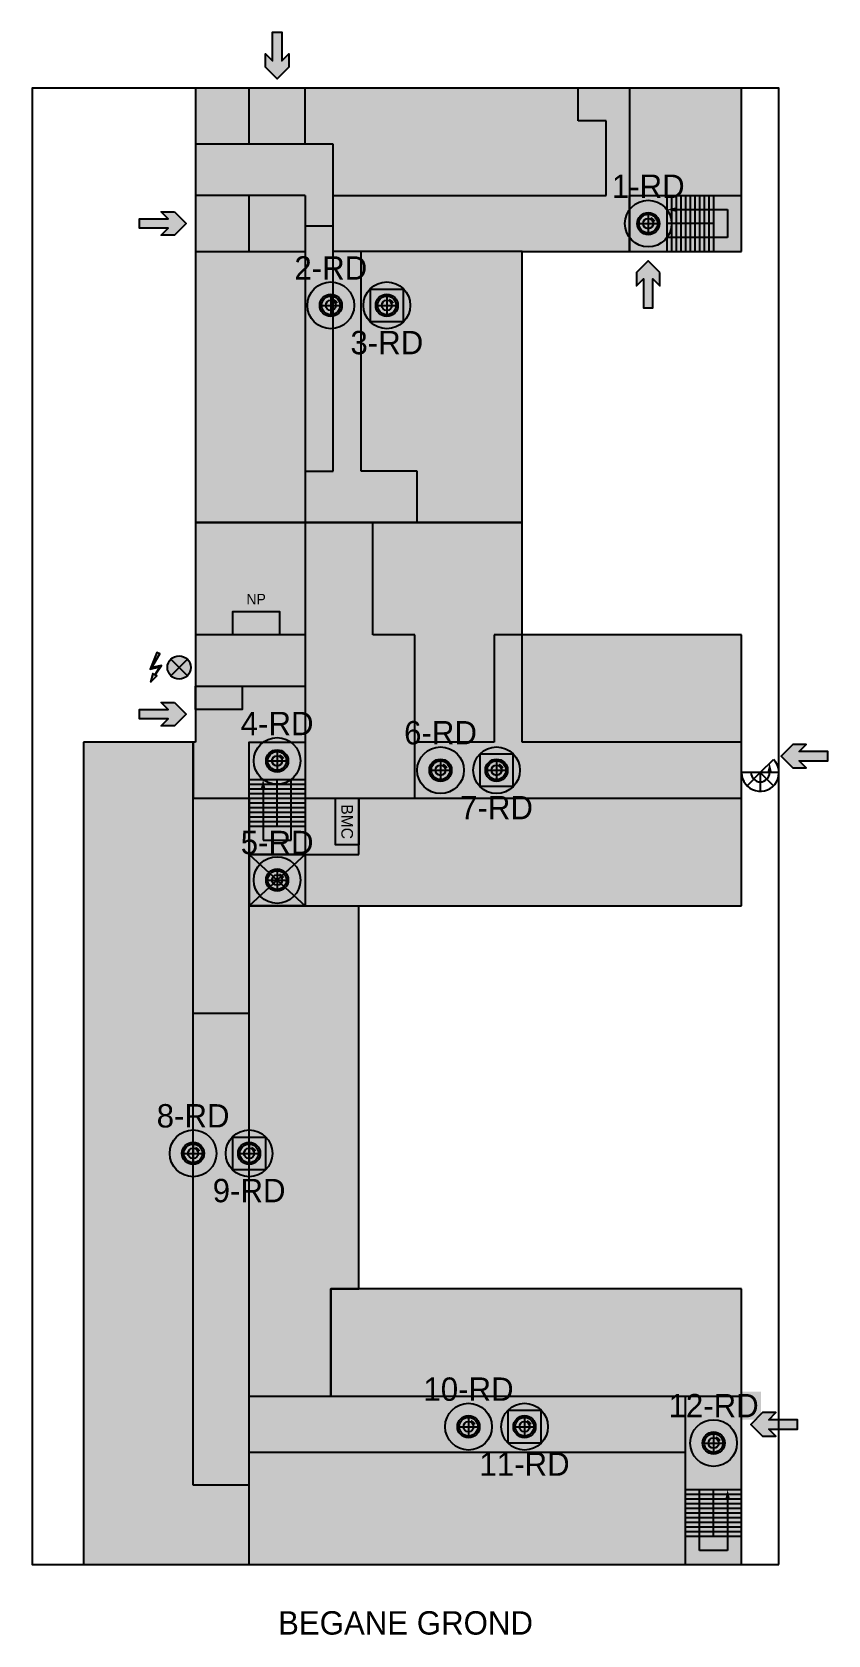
# Model space of a CAD drawing. Header units: millimetres. Extents: x 423 to 593, y 30 to 373.
import ezdxf
from ezdxf.enums import TextEntityAlignment as Align

# ---------------------------------------------------------------- set-up
doc = ezdxf.new("R2018")
doc.units = ezdxf.units.MM
for name, color, linetype in [('25', 7, 'Continuous'), ('35', 2, 'Continuous'), ('50', 3, 'Continuous'), ('ELEKTR', 7, 'Continuous'), ('FREESGAT', 7, 'Continuous'), ('GAT', 2, 'Continuous'), ('GATM', 2, 'Continuous'), ('Kleurhulp', 4, 'Continuous'), ('Lenskleur', 7, 'Continuous'), ('LIJST', 1, 'Continuous'), ('Ral 1108', 160, 'Continuous'), ('Ral 3020', 22, 'Continuous'), ('Ral 5103', 152, 'Continuous'), ('Ral 5112', 192, 'Continuous'), ('Ral 5113', 202, 'Continuous'), ('Ral 6027', 74, 'Continuous'), ('REF', 40, 'Continuous'), ('TEKST', 7, 'Continuous')]:
    doc.layers.add(name, color=color, linetype=linetype)
doc.styles.add('Arial cursief', font='ariali.ttf')
doc.styles.add('UV55', font='')
doc.styles.get('UV55').set_extended_font_data('Univers 55')

# ---------------------------------------------------------------- blocks, each defined once
blk = doc.blocks.new('BRANDWEERPANEEL')
at = {"layer": '25'}
h = blk.add_hatch(color=68, dxfattribs=at)
h.dxf.hatch_style = 1
h.paths.add_polyline_path([(5, 2.5), (-5, 2.5), (-5, -2.5), (5, -2.5)])
blk.add_solid([(-5, -2.5), (5, -2.5), (5, 2.5)], dxfattribs=at)
at = {"layer": '35'}
blk.add_lwpolyline([(5, 2.5), (5, -2.5), (-5, -2.5), (-5, 2.5)], close=True, dxfattribs=at)
at = {"layer": 'Kleurhulp'}
blk.add_lwpolyline([(-5, -2.5), (-5, 2.5), (5, 2.5), (5, -2.5)], close=True, dxfattribs=at)
blk = doc.blocks.new('FLITSLICHT')
at = {"layer": '25'}
h = blk.add_hatch(color=256, dxfattribs=at)
h.dxf.hatch_style = 1
h.paths.add_polyline_path([(-4.12, 2.88), (-4.75, 3.17), (-6.21, -0.34), (-4.13, 0.16), (-5.21, -1.56), (-5.6, -1.32), (-6.12, -3.12), (-4.78, -1.81), (-5.15, -1.59), (-3.78, 0.42), (-5.84, 0.02)])
h = blk.add_hatch(color=68, dxfattribs=at)
h.dxf.hatch_style = 1
h.paths.add_polyline_path([(2.5, 0, 1), (-2.5, 0, 1)])
blk.add_lwpolyline([(-6.12, -3.12), (-4.78, -1.81), (-5.15, -1.59), (-3.78, 0.42), (-5.84, 0.02), (-4.12, 2.88), (-4.75, 3.17), (-6.21, -0.34), (-4.13, 0.16), (-5.21, -1.56), (-5.6, -1.32)], close=True, dxfattribs=at)
at = {"layer": '35'}
for p, q in [((-1.77, -1.77), (1.77, 1.77)), ((-1.77, 1.77), (1.77, -1.77))]:
    blk.add_line(p, q, dxfattribs=at)
blk.add_circle((0, 0), 2.5, dxfattribs=at)
at = {"layer": 'Kleurhulp'}
blk.add_circle((0, 0), 2.5, dxfattribs=at)
blk = doc.blocks.new('BRANDMELDCENTRALE')
at = {"layer": '25'}
h = blk.add_hatch(color=68, dxfattribs=at)
h.dxf.hatch_style = 1
h.paths.add_polyline_path([(5, 2.5), (-5, 2.5), (-5, -2.5), (5, -2.5)])
at = {"layer": '35'}
blk.add_lwpolyline([(5, 2.5), (5, -2.5), (-5, -2.5), (-5, 2.5)], close=True, dxfattribs=at)
at = {"layer": 'Kleurhulp'}
blk.add_lwpolyline([(-5, -2.5), (-5, 2.5), (5, 2.5), (5, -2.5)], close=True, dxfattribs=at)
at = {"layer": 'TEKST', "style": 'UV55'}
blk.add_text('BMC', height=2.5, dxfattribs=at).set_placement((0, 0), align=Align.MIDDLE)
blk = doc.blocks.new('FIRE')
at = {"layer": 'Lenskleur'}
h = blk.add_hatch(color=256, dxfattribs=at)
h.dxf.hatch_style = 1
h.set_gradient(color1=(252, 32, 3), color2=(254, 166, 154), rotation=270, centered=1, tint=1, name='SPHERICAL')
h.paths.add_polyline_path([(2.5, 0, 1), (-2.5, 0, 1)])
at = {"layer": 'GAT'}
for p, q in [((-2, 0), (2, 0)), ((0, 2), (0, -2))]:
    blk.add_line(p, q, dxfattribs=at)
blk.add_circle((0, 0), 2, dxfattribs=at)
at = {"layer": 'GATM'}
for p, q in [((-2, 0), (2, 0)), ((0, 2), (0, -2))]:
    blk.add_line(p, q, dxfattribs=at)
blk.add_circle((0, 0), 2, dxfattribs=at)
at = {"layer": 'LIJST', "const_width": 0.475}
blk.add_lwpolyline([(0.48, 1.22, -0.135695), (1.34, 0.47, -1)], format="xyb", dxfattribs=at)
at = {"layer": 'LIJST'}
blk.add_circle((0, 0), 2.38, dxfattribs=at)
at = {"layer": 'REF'}
blk.add_circle((0, 0), 5, dxfattribs=at)
at = {"layer": 'ELEKTR', "flags": 9}
blk.add_attdef('ART_CODE', text='', height=1.5, dxfattribs=at).set_placement((-0.91, 6.06), align=Align.CENTER)
at = {"layer": 'ELEKTR', "color": 178, "true_color": 0x00050a, "style": 'Arial cursief'}
blk.add_attdef('TEK_KOMPNR', text='', height=4, dxfattribs=at).set_placement((23.24, -0.04), align=Align.MIDDLE_CENTER)
blk = doc.blocks.new('MANUAL FIRE')
at = {"layer": '25'}
h = blk.add_hatch(color=256, dxfattribs=at)
h.dxf.hatch_style = 1
h.paths.add_polyline_path([(3.5, 3.5), (-3.5, 3.5), (-3.5, -3.5), (3.5, -3.5)])
h.paths.add_polyline_path([(2.2, 0, -1), (-2.2, 0, -1)], flags=16)
at = {"layer": 'Lenskleur'}
h = blk.add_hatch(color=256, dxfattribs=at)
h.dxf.hatch_style = 1
h.set_gradient(color1=(252, 32, 3), color2=(254, 166, 154), rotation=270, centered=1, tint=1, name='SPHERICAL')
h.paths.add_polyline_path([(2.5, 0, 1), (-2.5, 0, 1)])
at = {"layer": '25'}
blk.add_lwpolyline([(3.5, -3.5), (-3.5, -3.5), (-3.5, 3.5), (3.5, 3.5)], close=True, dxfattribs=at)
at = {"layer": 'GAT'}
for p, q in [((-2, 0), (2, 0)), ((0, 2), (0, -2))]:
    blk.add_line(p, q, dxfattribs=at)
blk.add_circle((0, 0), 2, dxfattribs=at)
at = {"layer": 'GATM'}
for p, q in [((-2, 0), (2, 0)), ((0, 2), (0, -2))]:
    blk.add_line(p, q, dxfattribs=at)
blk.add_circle((0, 0), 2, dxfattribs=at)
at = {"layer": 'LIJST', "const_width": 0.475}
blk.add_lwpolyline([(0.48, 1.22, -0.135695), (1.34, 0.47, -1)], format="xyb", dxfattribs=at)
at = {"layer": 'LIJST'}
blk.add_circle((0, 0), 2.38, dxfattribs=at)
at = {"layer": 'REF'}
blk.add_circle((0, 0), 5, dxfattribs=at)
at = {"layer": 'ELEKTR', "flags": 9}
blk.add_attdef('ART_CODE', text='', height=1.5, dxfattribs=at).set_placement((-0.91, 6.06), align=Align.CENTER)
at = {"layer": 'ELEKTR', "color": 178, "true_color": 0x00050a, "style": 'Arial cursief'}
blk.add_attdef('TEK_KOMPNR', text='', height=4, dxfattribs=at).set_placement((23.24, -0.04), align=Align.MIDDLE_CENTER)
blk = doc.blocks.new('BRANDWEERINGANG')
at = {"layer": '25'}
h = blk.add_hatch(color=256, dxfattribs=at)
h.dxf.hatch_style = 1
h.paths.add_polyline_path([(5, 0), (2.5, 2.5), (-0.33, 2.5), (1.17, 1), (-5, 1), (-5, -1), (1.17, -1), (-0.33, -2.5), (2.5, -2.5)])
at = {"layer": '35'}
blk.add_lwpolyline([(2.5, 2.5), (5, 0), (2.5, -2.5), (-0.33, -2.5), (1.17, -1), (-5, -1), (-5, 1), (1.17, 1), (-0.33, 2.5)], close=True, dxfattribs=at)
blk = doc.blocks.new('NEVENINGANG')
at = {"layer": '25'}
h = blk.add_hatch(color=68, dxfattribs=at)
h.dxf.hatch_style = 1
h.paths.add_polyline_path([(5, 0), (2.5, 2.5), (-0.33, 2.5), (1.17, 1), (-5, 1), (-5, -1), (1.17, -1), (-0.33, -2.5), (2.5, -2.5)])
at = {"layer": '35'}
blk.add_lwpolyline([(2.5, 2.5), (5, 0), (2.5, -2.5), (-0.33, -2.5), (1.17, -1), (-5, -1), (-5, 1), (1.17, 1), (-0.33, 2.5)], close=True, dxfattribs=at)

msp = doc.modelspace()

# ---------------------------------------------------------------- hatches: boundary and pattern name
at = {"layer": 'Ral 1108'}
h = msp.add_hatch(color=256, dxfattribs=at)
h.dxf.hatch_style = 1
h.paths.add_polyline_path([(550.9, 337.98), (550.9, 325.98), (574.9, 325.98), (574.9, 337.98)])
h = msp.add_hatch(color=256, dxfattribs=at)
h.dxf.hatch_style = 1
h.paths.add_polyline_path([(469.4, 220.98), (469.4, 208.98), (469.4, 196.98), (481.4, 196.98), (481.4, 220.98)])
h = msp.add_hatch(color=256, dxfattribs=at)
h.dxf.hatch_style = 1
h.paths.add_polyline_path([(562.9, 80.98), (562.9, 44.98), (574.9, 44.98), (574.9, 80.98)])
at = {"layer": 'Ral 3020'}
h = msp.add_hatch(color=256, dxfattribs=at)
h.dxf.hatch_style = 1
h.paths.add_polyline_path([(469.4, 196.98), (469.4, 185.98), (481.4, 185.98), (481.4, 196.98)])
at = {"layer": 'Ral 5103'}
h = msp.add_hatch(color=256, dxfattribs=at)
h.dxf.hatch_style = 1
h.paths.add_polyline_path([(457.9, 360.98), (457.9, 267.98), (527.9, 267.98), (527.9, 325.98), (550.9, 325.98), (550.9, 337.98), (574.9, 337.98), (574.9, 360.98)])
at = {"layer": 'Ral 5112'}
h = msp.add_hatch(color=256, dxfattribs=at)
h.dxf.hatch_style = 1
h.paths.add_polyline_path([(433.9, 220.98), (433.9, 44.98), (469.4, 44.98), (469.4, 80.98), (486.9, 80.98), (486.9, 103.98), (492.9, 103.98), (492.9, 185.98), (469.4, 185.98), (469.4, 208.98), (457.4, 208.98), (457.4, 220.98)])
at = {"layer": 'Ral 5113'}
h = msp.add_hatch(color=256, dxfattribs=at)
h.dxf.hatch_style = 1
h.paths.add_polyline_path([(457.9, 267.98), (457.9, 232.98), (467.9, 232.98), (467.9, 227.98), (457.9, 227.98), (457.9, 220.98), (457.4, 220.98), (457.4, 208.98), (469.4, 208.98), (469.4, 220.98), (481.4, 220.98), (481.4, 196.98), (481.4, 185.98), (492.9, 185.98), (574.9, 185.98), (574.9, 243.98), (527.9, 243.98), (527.9, 267.98)])
h.paths.add_polyline_path([(475.9, 243.98), (465.9, 243.98), (465.9, 248.98), (475.9, 248.98)], flags=16)
h.paths.add_polyline_path([(492.9, 208.98), (492.9, 198.98), (487.9, 198.98), (487.9, 208.98)], flags=16)
at = {"layer": 'Ral 6027'}
h = msp.add_hatch(color=256, dxfattribs=at)
h.dxf.hatch_style = 1
h.paths.add_polyline_path([(492.9, 103.98), (486.9, 103.98), (486.9, 80.98), (469.4, 80.98), (469.4, 44.98), (562.9, 44.98), (562.9, 80.98), (574.9, 80.98), (574.9, 103.98)])

# ---------------------------------------------------------------- linework, layer by layer
at = {"layer": '25'}
for p, q in [((558.9, 337.98), (558.9, 331.98)), ((559.9, 337.98), (559.9, 331.98)), ((560.9, 337.98), (560.9, 331.98)), ((561.9, 337.98), (561.9, 331.98)), ((562.9, 337.98), (562.9, 331.98)), ((563.9, 337.98), (563.9, 331.98)), ((564.9, 337.98), (564.9, 331.98)), ((565.9, 337.98), (565.9, 331.98)), ((566.9, 337.98), (566.9, 331.98)), ((567.9, 337.98), (567.9, 331.98)), ((568.9, 337.98), (568.9, 331.98)), ((560.9, 334.98), (571.9, 334.98)), ((571.9, 334.98), (571.9, 328.98)), ((558.9, 331.98), (558.9, 325.98)), ((559.9, 331.98), (559.9, 325.98)), ((560.9, 331.98), (560.9, 325.98)), ((561.9, 331.98), (561.9, 325.98)), ((562.9, 331.98), (562.9, 325.98)), ((563.9, 331.98), (563.9, 325.98)), ((564.9, 331.98), (564.9, 325.98)), ((565.9, 331.98), (565.9, 325.98)), ((566.9, 331.98), (566.9, 325.98)), ((567.9, 331.98), (567.9, 325.98)), ((568.9, 331.98), (568.9, 325.98)), ((571.9, 328.98), (558.9, 328.98)), ((578.9, 214.48), (581.72, 217.3)), ((469.4, 212.98), (475.4, 212.98)), ((475.4, 212.98), (481.4, 212.98)), ((478.4, 199.98), (478.4, 212.98)), ((578.9, 214.48), (574.9, 214.48)), ((578.9, 214.48), (576.07, 211.65)), ((582.9, 214.48), (578.9, 214.48)), ((578.9, 214.48), (578.9, 210.48)), ((578.9, 214.48), (581.72, 211.65)), ((469.4, 211.98), (475.4, 211.98)), ((469.4, 210.98), (475.4, 210.98)), ((469.4, 209.98), (475.4, 209.98)), ((472.4, 210.98), (472.4, 199.98)), ((475.4, 211.98), (481.4, 211.98)), ((475.4, 210.98), (481.4, 210.98)), ((475.4, 209.98), (481.4, 209.98)), ((469.4, 208.98), (475.4, 208.98)), ((469.4, 207.98), (475.4, 207.98)), ((469.4, 206.98), (475.4, 206.98)), ((469.4, 205.98), (475.4, 205.98)), ((475.4, 208.98), (481.4, 208.98)), ((475.4, 207.98), (481.4, 207.98)), ((475.4, 206.98), (481.4, 206.98)), ((475.4, 205.98), (481.4, 205.98)), ((469.4, 204.98), (475.4, 204.98)), ((469.4, 203.98), (475.4, 203.98)), ((469.4, 202.98), (475.4, 202.98)), ((475.4, 204.98), (481.4, 204.98)), ((475.4, 203.98), (481.4, 203.98)), ((475.4, 202.98), (481.4, 202.98)), ((472.4, 199.98), (478.4, 199.98)), ((469.4, 196.98), (481.4, 185.98)), ((481.4, 196.98), (469.4, 185.98)), ((568.9, 60.98), (562.9, 60.98)), ((568.9, 59.98), (562.9, 59.98)), ((568.9, 58.98), (562.9, 58.98)), ((565.9, 47.98), (565.9, 60.98)), ((574.9, 60.98), (568.9, 60.98)), ((574.9, 59.98), (568.9, 59.98)), ((574.9, 58.98), (568.9, 58.98)), ((571.9, 58.98), (571.9, 47.98)), ((568.9, 57.98), (562.9, 57.98)), ((568.9, 56.98), (562.9, 56.98)), ((568.9, 55.98), (562.9, 55.98)), ((568.9, 54.98), (562.9, 54.98)), ((574.9, 57.98), (568.9, 57.98)), ((574.9, 56.98), (568.9, 56.98)), ((574.9, 55.98), (568.9, 55.98)), ((574.9, 54.98), (568.9, 54.98)), ((568.9, 53.98), (562.9, 53.98)), ((568.9, 52.98), (562.9, 52.98)), ((568.9, 51.98), (562.9, 51.98)), ((574.9, 53.98), (568.9, 53.98)), ((574.9, 52.98), (568.9, 52.98)), ((574.9, 51.98), (568.9, 51.98)), ((568.9, 50.98), (562.9, 50.98)), ((574.9, 50.98), (568.9, 50.98)), ((571.9, 47.98), (565.9, 47.98))]:
    msp.add_line(p, q, dxfattribs=at)
msp.add_arc((578.9, 214.48), 2, 180, 0, dxfattribs=at)
for points in [[(560.9, 335.48), (558.9, 334.98), (560.9, 334.48)], [(581.4, 214.48), (580.9, 216.48), (580.4, 214.48)], [(471.9, 210.98), (472.4, 212.98), (472.9, 210.98)], [(572.4, 58.98), (571.9, 60.98), (571.4, 58.98)]]:
    msp.add_solid(points, dxfattribs=at)
at = {"layer": '35'}
for p, q in [((469.4, 348.98), (469.4, 360.98)), ((481.4, 348.98), (481.4, 360.98)), ((539.9, 353.98), (539.9, 360.98)), ((550.9, 360.98), (550.9, 325.98)), ((545.9, 353.98), (539.9, 353.98)), ((545.9, 337.98), (545.9, 353.98)), ((487.4, 348.98), (457.9, 348.98)), ((487.4, 278.98), (487.4, 348.98)), ((481.4, 337.98), (457.9, 337.98)), ((469.4, 325.98), (469.4, 337.98)), ((481.4, 337.98), (481.4, 232.98)), ((487.4, 337.98), (545.9, 337.98)), ((550.9, 337.98), (574.9, 337.98)), ((481.4, 331.48), (487.4, 331.48)), ((568.9, 331.98), (558.9, 331.98)), ((457.9, 325.98), (481.4, 325.98)), ((527.9, 325.98), (487.4, 325.98)), ((493.4, 278.98), (493.4, 325.98)), ((481.4, 278.98), (487.4, 278.98)), ((505.4, 278.98), (493.4, 278.98)), ((505.4, 267.98), (505.4, 278.98)), ((527.9, 267.98), (457.9, 267.98)), ((495.9, 243.98), (495.9, 267.98)), ((481.4, 243.98), (457.9, 243.98)), ((504.9, 243.98), (495.9, 243.98)), ((504.9, 208.98), (504.9, 243.98)), ((527.9, 243.98), (521.9, 243.98)), ((521.9, 243.98), (521.9, 220.98)), ((527.9, 220.98), (527.9, 243.98)), ((457.9, 232.98), (481.4, 232.98)), ((481.4, 232.98), (481.4, 220.98)), ((457.4, 61.98), (457.4, 220.98)), ((469.4, 44.98), (469.4, 220.98)), ((469.4, 220.98), (481.4, 220.98)), ((481.4, 220.98), (481.4, 196.98)), ((521.9, 220.98), (504.9, 220.98)), ((574.9, 220.98), (527.9, 220.98)), ((475.4, 202.98), (475.4, 212.98)), ((457.4, 208.98), (469.4, 208.98)), ((481.4, 208.98), (574.9, 208.98)), ((492.9, 196.98), (492.9, 208.98)), ((481.4, 196.98), (469.4, 196.98)), ((481.4, 196.98), (481.4, 185.98)), ((481.4, 196.98), (492.9, 196.98)), ((481.4, 185.98), (469.4, 185.98)), ((481.4, 185.98), (492.9, 185.98)), ((457.4, 162.98), (469.4, 162.98)), ((492.9, 103.98), (486.9, 103.98)), ((486.9, 103.98), (486.9, 80.98)), ((469.4, 80.98), (574.9, 80.98)), ((562.9, 44.98), (562.9, 80.98)), ((562.9, 68.98), (469.4, 68.98)), ((469.4, 61.98), (457.4, 61.98)), ((568.9, 50.98), (568.9, 60.98))]:
    msp.add_line(p, q, dxfattribs=at)
msp.add_arc((578.9, 214.48), 4, 180, 45, dxfattribs=at)
at = {"layer": '50'}
for p, q in [((574.9, 360.98), (457.9, 360.98)), ((457.9, 360.98), (457.9, 220.98)), ((574.9, 325.98), (574.9, 360.98)), ((527.9, 243.98), (527.9, 325.98)), ((527.9, 325.98), (574.9, 325.98)), ((574.9, 243.98), (527.9, 243.98)), ((574.9, 185.98), (574.9, 243.98)), ((457.9, 220.98), (433.9, 220.98)), ((433.9, 220.98), (433.9, 44.98)), ((492.9, 103.98), (492.9, 185.98)), ((492.9, 185.98), (574.9, 185.98)), ((574.9, 103.98), (492.9, 103.98)), ((574.9, 44.98), (574.9, 103.98)), ((433.9, 44.98), (574.9, 44.98))]:
    msp.add_line(p, q, dxfattribs=at)
at = {"layer": 'FREESGAT'}
for centre in [(554.9, 331.98), (486.9, 314.48), (498.9, 314.48), (475.4, 216.98), (510.4, 214.98), (522.4, 214.98), (475.4, 191.48), (457.4, 132.98), (469.4, 132.98), (516.4, 74.48), (528.4, 74.48), (568.9, 70.98)]:
    msp.add_circle(centre, 1.1, dxfattribs=at)
at = {"layer": 'Kleurhulp'}
for points in [[(550.9, 325.98), (550.9, 337.98), (574.9, 337.98)], [(457.9, 267.98), (527.9, 267.98)], [(457.4, 220.98), (457.4, 208.98), (469.4, 208.98), (469.4, 185.98), (492.9, 185.98)], [(469.4, 208.98), (469.4, 220.98), (481.4, 220.98), (481.4, 196.98)], [(469.4, 44.98), (469.4, 80.98), (486.9, 80.98), (486.9, 103.98), (492.9, 103.98)], [(562.9, 44.98), (562.9, 80.98), (574.9, 80.98)]]:
    msp.add_lwpolyline(points, dxfattribs=at)
msp.add_lwpolyline([(469.4, 185.98), (469.4, 196.98), (481.4, 196.98), (481.4, 185.98)], close=True, dxfattribs=at)
at = {"layer": 'REF', "color": 4}
msp.add_lwpolyline([(582.9, 44.98), (582.9, 360.98), (422.9, 360.98), (422.9, 44.98)], close=True, dxfattribs=at)

# ---------------------------------------------------------------- block references
at = {"layer": '25'}
for name, p, rotation in [('NEVENINGANG', (475.4, 367.98), 270), ('BRANDWEERPANEEL', (470.9, 246.48), 180), ('BRANDMELDCENTRALE', (490.4, 203.98), 270)]:
    msp.add_blockref(name, p, dxfattribs=dict(at, rotation=rotation))
ref = msp.add_blockref('FIRE', (554.9, 331.98), dxfattribs=at)
lines = msp.add_mtext('1-RD', dxfattribs={"layer": 'ELEKTR', "color": 178, "true_color": 0x00050a, "insert": (554.9, 339.98), "char_height": 5, "attachment_point": 5, "style": 'Arial cursief', "bg_fill": 1, "box_fill_scale": 1.1, "bg_fill_color": 7, "bg_fill_true_color": 16776956, "bg_fill_transparency": 0})
ref.add_attrib('TEK_KOMPNR', '', (554.9, 339.98)).embed_mtext(lines)
for name, p in [('NEVENINGANG', (450.9, 331.98)), ('BRANDWEERPANEEL', (462.9, 230.48)), ('BRANDWEERINGANG', (450.9, 226.98))]:
    msp.add_blockref(name, p, dxfattribs=at)
ref = msp.add_blockref('FIRE', (486.9, 314.48), dxfattribs=at)
lines = msp.add_mtext('2-RD', dxfattribs={"layer": 'ELEKTR', "color": 178, "true_color": 0x00050a, "insert": (486.9, 322.48), "char_height": 5, "attachment_point": 5, "style": 'Arial cursief', "bg_fill": 1, "box_fill_scale": 1.1, "bg_fill_color": 7, "bg_fill_true_color": 16776956, "bg_fill_transparency": 0})
ref.add_attrib('TEK_KOMPNR', '', (486.9, 322.48)).embed_mtext(lines)
at = {"layer": '25', "xscale": -1, "rotation": 270}
msp.add_blockref('NEVENINGANG', (554.9, 318.98), dxfattribs=at)
at = {"layer": '25'}
ref = msp.add_blockref('MANUAL FIRE', (498.9, 314.48), dxfattribs=at)
lines = msp.add_mtext('3-RD', dxfattribs={"layer": 'ELEKTR', "color": 178, "true_color": 0x00050a, "insert": (498.9, 306.48), "char_height": 5, "attachment_point": 5, "style": 'Arial cursief', "bg_fill": 1, "box_fill_scale": 1.1, "bg_fill_color": 7, "bg_fill_true_color": 16776956, "bg_fill_transparency": 0})
ref.add_attrib('TEK_KOMPNR', '', (498.9, 306.48)).embed_mtext(lines)
ref = msp.add_blockref('FIRE', (475.4, 216.98), dxfattribs=at)
lines = msp.add_mtext('4-RD', dxfattribs={"layer": 'ELEKTR', "color": 178, "true_color": 0x00050a, "insert": (475.4, 224.98), "char_height": 5, "attachment_point": 5, "style": 'Arial cursief', "bg_fill": 1, "box_fill_scale": 1.1, "bg_fill_color": 7, "bg_fill_true_color": 16776956, "bg_fill_transparency": 0})
ref.add_attrib('TEK_KOMPNR', '', (475.4, 224.98)).embed_mtext(lines)
ref = msp.add_blockref('FIRE', (510.4, 214.98), dxfattribs=at)
lines = msp.add_mtext('6-RD', dxfattribs={"layer": 'ELEKTR', "color": 178, "true_color": 0x00050a, "insert": (510.4, 222.98), "char_height": 5, "attachment_point": 5, "style": 'Arial cursief', "bg_fill": 1, "box_fill_scale": 1.1, "bg_fill_color": 7, "bg_fill_true_color": 16776956, "bg_fill_transparency": 0})
ref.add_attrib('TEK_KOMPNR', '', (510.4, 222.98)).embed_mtext(lines)
ref = msp.add_blockref('MANUAL FIRE', (522.4, 214.98), dxfattribs=at)
lines = msp.add_mtext('7-RD', dxfattribs={"layer": 'ELEKTR', "color": 178, "true_color": 0x00050a, "insert": (522.4, 206.98), "char_height": 5, "attachment_point": 5, "style": 'Arial cursief', "bg_fill": 1, "box_fill_scale": 1.1, "bg_fill_color": 7, "bg_fill_true_color": 16776956, "bg_fill_transparency": 0})
ref.add_attrib('TEK_KOMPNR', '', (522.4, 206.98)).embed_mtext(lines)
at = {"layer": '25', "xscale": -1}
for p in [(588.4, 217.98), (581.9, 74.98)]:
    msp.add_blockref('NEVENINGANG', p, dxfattribs=at)
at = {"layer": '25'}
ref = msp.add_blockref('FIRE', (475.4, 191.48), dxfattribs=at)
lines = msp.add_mtext('5-RD', dxfattribs={"layer": 'ELEKTR', "color": 178, "true_color": 0x00050a, "insert": (475.4, 199.48), "char_height": 5, "attachment_point": 5, "style": 'Arial cursief', "bg_fill": 1, "box_fill_scale": 1.1, "bg_fill_color": 7, "bg_fill_true_color": 16776956, "bg_fill_transparency": 0})
ref.add_attrib('TEK_KOMPNR', '', (475.4, 199.48)).embed_mtext(lines)
ref = msp.add_blockref('FIRE', (457.4, 132.98), dxfattribs=at)
lines = msp.add_mtext('8-RD', dxfattribs={"layer": 'ELEKTR', "color": 178, "true_color": 0x00050a, "insert": (457.4, 140.98), "char_height": 5, "attachment_point": 5, "style": 'Arial cursief', "bg_fill": 1, "box_fill_scale": 1.1, "bg_fill_color": 7, "bg_fill_true_color": 16776956, "bg_fill_transparency": 0})
ref.add_attrib('TEK_KOMPNR', '', (457.4, 140.98)).embed_mtext(lines)
ref = msp.add_blockref('MANUAL FIRE', (469.4, 132.98), dxfattribs=at)
lines = msp.add_mtext('9-RD', dxfattribs={"layer": 'ELEKTR', "color": 178, "true_color": 0x00050a, "insert": (469.4, 124.98), "char_height": 5, "attachment_point": 5, "style": 'Arial cursief', "bg_fill": 1, "box_fill_scale": 1.1, "bg_fill_color": 7, "bg_fill_true_color": 16776956, "bg_fill_transparency": 0})
ref.add_attrib('TEK_KOMPNR', '', (469.4, 124.98)).embed_mtext(lines)
ref = msp.add_blockref('FIRE', (516.4, 74.48), dxfattribs=at)
lines = msp.add_mtext('10-RD', dxfattribs={"layer": 'ELEKTR', "color": 178, "true_color": 0x00050a, "insert": (516.4, 82.48), "char_height": 5, "attachment_point": 5, "style": 'Arial cursief', "bg_fill": 1, "box_fill_scale": 1.1, "bg_fill_color": 7, "bg_fill_true_color": 16776956, "bg_fill_transparency": 0})
ref.add_attrib('TEK_KOMPNR', '', (516.4, 82.48)).embed_mtext(lines)
ref = msp.add_blockref('MANUAL FIRE', (528.4, 74.48), dxfattribs=at)
lines = msp.add_mtext('11-RD', dxfattribs={"layer": 'ELEKTR', "color": 178, "true_color": 0x00050a, "insert": (528.4, 66.48), "char_height": 5, "attachment_point": 5, "style": 'Arial cursief', "bg_fill": 1, "box_fill_scale": 1.1, "bg_fill_color": 7, "bg_fill_true_color": 16776956, "bg_fill_transparency": 0})
ref.add_attrib('TEK_KOMPNR', '', (528.4, 66.48)).embed_mtext(lines)
ref = msp.add_blockref('FIRE', (568.9, 70.98), dxfattribs=at)
lines = msp.add_mtext('12-RD', dxfattribs={"layer": 'ELEKTR', "color": 178, "true_color": 0x00050a, "insert": (568.9, 78.98), "char_height": 5, "attachment_point": 5, "style": 'Arial cursief', "bg_fill": 1, "box_fill_scale": 1.1, "bg_fill_color": 7, "bg_fill_true_color": 16776956, "bg_fill_transparency": 0})
ref.add_attrib('TEK_KOMPNR', '', (568.9, 78.98)).embed_mtext(lines)
at = {"layer": '35'}
msp.add_blockref('FLITSLICHT', (454.4, 236.98), dxfattribs=at)

# ---------------------------------------------------------------- texts
at = {"layer": 'TEKST', "style": 'UV55'}
msp.add_text('NP', height=2.25, dxfattribs=at).set_placement((470.9, 250.48), align=Align.CENTER)
at = {"layer": 'TEKST', "insert": (502.9, 34.98), "char_height": 5, "width": 138.311, "attachment_point": 2, "style": 'UV55'}
msp.add_mtext('BEGANE GROND', dxfattribs=at)

doc.saveas('drawing.dxf')
